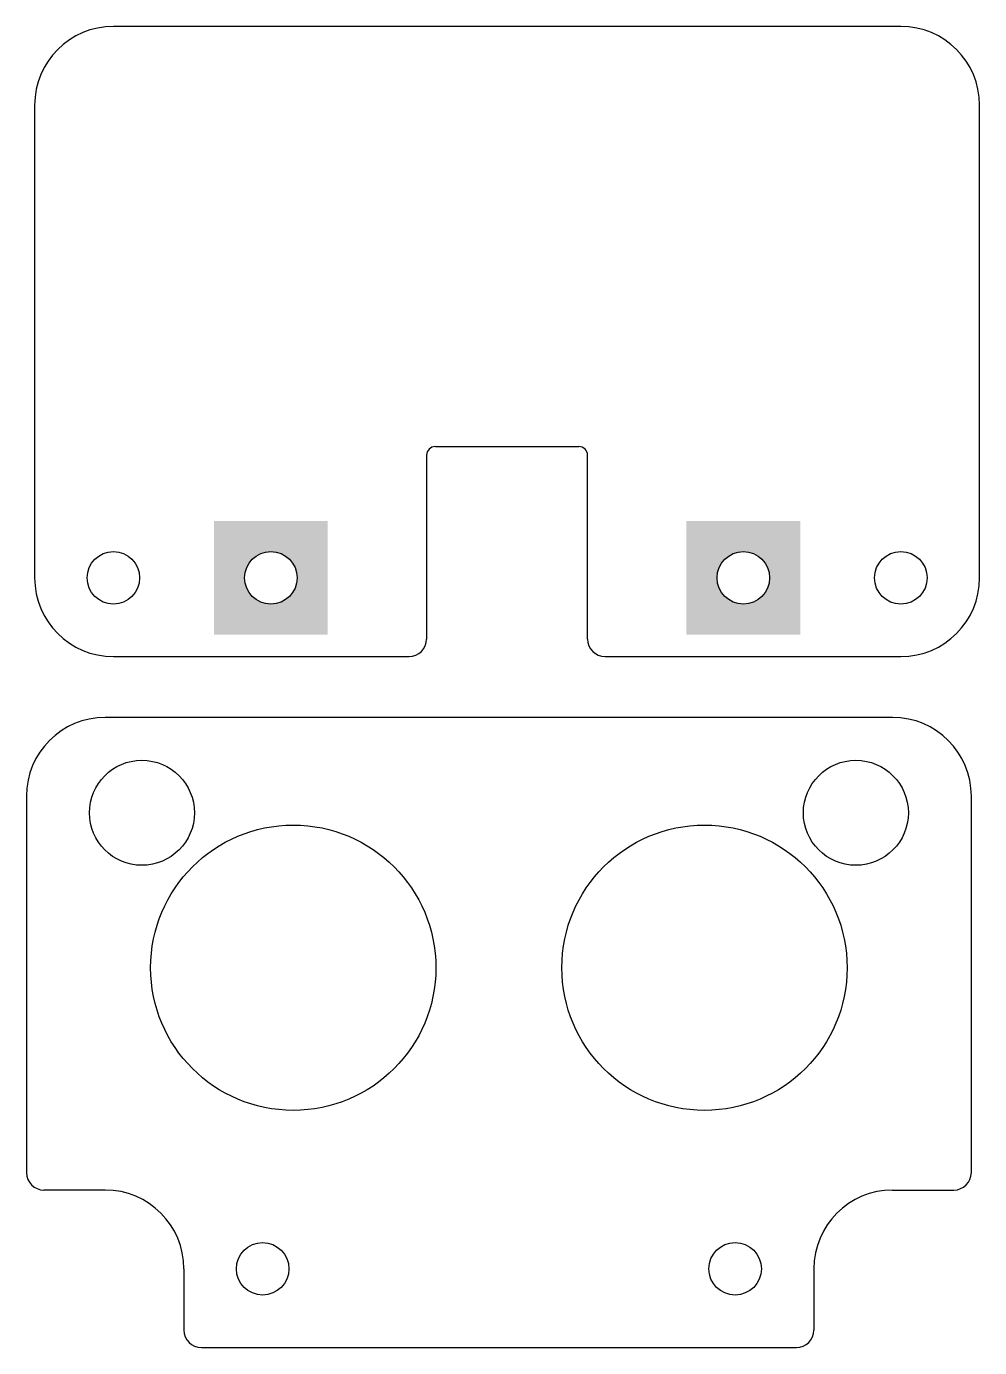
# Model space of a CAD drawing. Header units: millimetres. Extents: x 7.1 to 61.5, y 222.7 to 298.2.
import ezdxf

# ---------------------------------------------------------------- set-up
doc = ezdxf.new("R2010")
doc.units = ezdxf.units.MM
doc.layers.add('Default', color=7, linetype='Continuous')

# ---------------------------------------------------------------- blocks, each defined once
blk = doc.blocks.new('SE1')
at = {"layer": 'Default', "color": 7, "linetype": 'Continuous'}
for p, q in [((56.553, 258.725), (11.553, 258.725)), ((7.053, 254.225), (7.053, 232.725)), ((61.053, 232.725), (61.053, 254.225)), ((17.053, 222.725), (51.053, 222.725)), ((39.653, 222.725), (51.053, 222.725))]:
    blk.add_line(p, q, dxfattribs=at)
blk = doc.blocks.new('SE2')
at = {"layer": 'Default', "color": 7, "linetype": 'Continuous'}
for p, q in [((57.024, 298.2), (12.024, 298.2)), ((7.524, 293.7), (7.524, 266.7)), ((61.524, 266.7), (61.524, 293.7)), ((12.024, 262.2), (28.924, 262.2)), ((40.124, 262.2), (57.024, 262.2)), ((40.124, 262.2), (57.024, 262.2))]:
    blk.add_line(p, q, dxfattribs=at)
blk = doc.blocks.new('SE')
at = {"layer": 'Default', "linetype": 'Continuous'}
h = blk.add_hatch(color=7, dxfattribs=at)
h.paths.add_polyline_path([(17.774, 269.95), (17.774, 263.45), (24.274, 263.45), (24.274, 269.95)])
edge = h.paths.add_edge_path()
edge.add_ellipse((21.024, 266.7), major_axis=(1.5, 0), ratio=1, start_angle=0, end_angle=360)
h = blk.add_hatch(color=7, dxfattribs=at)
h.paths.add_polyline_path([(44.774, 269.95), (44.774, 263.45), (51.274, 263.45), (51.274, 269.95)])
edge = h.paths.add_edge_path()
edge.add_ellipse((48.024, 266.7), major_axis=(1.5, 0), ratio=1, start_angle=0, end_angle=360)
at = {"layer": 'Default', "color": 7, "linetype": 'Continuous'}
for p, q in [((30.424, 274.2), (38.624, 274.2)), ((29.924, 273.7), (29.924, 263.2)), ((39.124, 263.2), (39.124, 273.7)), ((11.553, 231.725), (8.053, 231.725)), ((56.553, 231.725), (60.053, 231.725)), ((16.053, 227.225), (16.053, 223.725)), ((52.053, 227.225), (52.053, 223.725))]:
    blk.add_line(p, q, dxfattribs=at)
for centre, radius in [((12.024, 266.7), 1.5), ((21.024, 266.7), 1.5), ((48.024, 266.7), 1.5), ((57.024, 266.7), 1.5), ((13.653, 253.275), 3), ((54.453, 253.275), 3), ((22.303, 244.425), 8.15), ((45.803, 244.425), 8.15), ((20.553, 227.225), 1.5), ((47.553, 227.225), 1.5)]:
    blk.add_circle(centre, radius, dxfattribs=at)
for centre, radius, start, end in [((12.024, 293.7), 4.5, 90, 180), ((57.024, 293.7), 4.5, 0, 90), ((30.424, 273.7), 0.5, 90, 180), ((38.624, 273.7), 0.5, 0, 90), ((12.024, 266.7), 4.5, 180, 270), ((57.024, 266.7), 4.5, 270, 0), ((28.924, 263.2), 1, 270, 0), ((40.124, 263.2), 1, 180, 270), ((11.553, 254.225), 4.5, 90, 180), ((56.553, 254.225), 4.5, 0, 90), ((8.053, 232.725), 1, 180, 270), ((60.053, 232.725), 1, 270, 0), ((11.553, 227.225), 4.5, 0, 90), ((56.553, 227.225), 4.5, 90, 180), ((17.053, 223.725), 1, 180, 270), ((51.053, 223.725), 1, 270, 0)]:
    blk.add_arc(centre, radius, start, end, dxfattribs=at)
at = {"layer": 'Default'}
for name in ['SE2', 'SE1']:
    blk.add_blockref(name, (0, 0), dxfattribs=at)

msp = doc.modelspace()

# ---------------------------------------------------------------- block references
at = {"layer": 'Default'}
msp.add_blockref('SE', (0, 0), dxfattribs=at)

doc.saveas('drawing.dxf')
